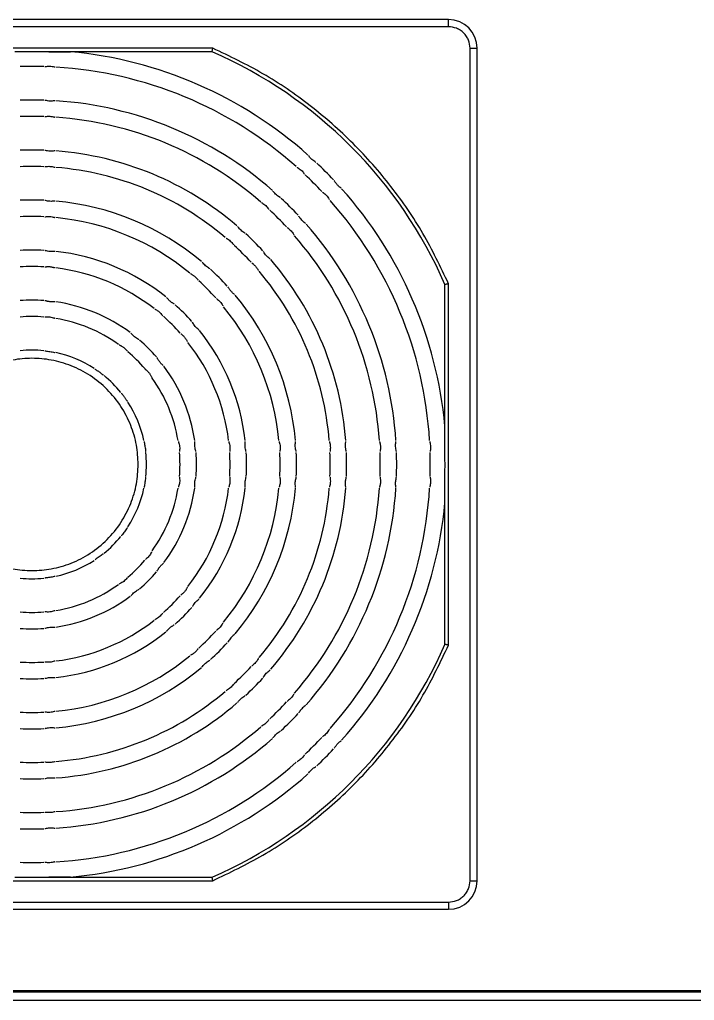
# Model space of a CAD drawing. Header units: millimetres. Extents: x 0 to 279, y 0 to 216.
# Drawn here: x 222.96 to 241.83, y 38.84 to 66.29 of the extents above; entities that cross this region are included whole.
import ezdxf

# ---------------------------------------------------------------- set-up
doc = ezdxf.new("R2010")
doc.units = ezdxf.units.MM

msp = doc.modelspace()

# ---------------------------------------------------------------- linework, layer by layer
at = {"color": 7, "linetype": 'Continuous', "lineweight": 25}
for p, q in [((234.958, 66.288), (211.658, 66.288)), ((234.958, 66.088), (234.958, 66.288)), ((234.958, 66.088), (211.658, 66.088)), ((228.364, 65.488), (218.251, 65.488)), ((228.343, 65.388), (223.782, 65.388)), ((235.558, 42.188), (235.558, 65.488)), ((235.558, 65.488), (235.758, 65.488)), ((235.758, 42.188), (235.758, 65.488)), ((234.858, 54.313), (234.858, 58.874)), ((234.958, 48.782), (234.958, 58.895)), ((234.858, 48.803), (234.858, 53.364)), ((223.782, 42.288), (228.343, 42.288)), ((218.251, 42.188), (228.364, 42.188)), ((235.558, 42.188), (235.758, 42.188)), ((211.658, 41.588), (234.958, 41.588)), ((234.958, 41.588), (234.958, 41.388)), ((211.658, 41.388), (234.958, 41.388)), ((254.815, 39.108), (205.224, 39.108)), ((254.815, 39.072), (205.224, 39.072)), ((254.815, 38.838), (205.224, 38.838))]:
    msp.add_line(p, q, dxfattribs=at)
for centre, radius, start, end in [((234.958, 65.488), 0.8, 360, 90), ((223.308, 53.838), 11.6, 48.2965, 84.6783), ((223.308, 53.838), 12.6, 23.5565, 66.4435), ((223.308, 53.838), 11.14, 88.2872, 91.7128), ((223.308, 53.838), 11.14, 48.4328, 86.5672), ((223.308, 53.838), 10.2, 88.1293, 91.8707), ((223.308, 53.838), 10.2, 48.7496, 86.2504), ((223.308, 53.838), 9.74, 88.0409, 91.9591), ((223.308, 53.838), 9.74, 48.9269, 86.0731), ((223.308, 53.838), 8.8, 87.8316, 92.1684), ((223.308, 53.838), 8.8, 49.3471, 85.6529), ((223.308, 53.838), 8.34, 87.7119, 92.2881), ((223.308, 53.838), 8.34, 49.5874, 85.4126), ((223.308, 53.838), 11.6, 43.3552, 46.6448), ((223.308, 53.838), 11.14, 43.2872, 46.7128), ((223.308, 53.838), 11.6, 5.3217, 41.7035), ((223.308, 53.838), 7.4, 87.4211, 92.5789), ((223.308, 53.838), 10.2, 43.1293, 46.8707), ((223.308, 53.838), 11.14, 3.4328, 41.5672), ((223.308, 53.838), 7.4, 50.1716, 84.8284), ((223.308, 53.838), 9.74, 43.0409, 46.9591), ((223.308, 53.838), 6.94, 87.25, 92.75), ((223.308, 53.838), 6.94, 50.5155, 84.4845), ((223.308, 53.838), 10.2, 3.7496, 41.2504), ((223.308, 53.838), 8.8, 42.8316, 47.1684), ((223.308, 53.838), 9.74, 3.9269, 41.0731), ((223.308, 53.838), 8.34, 42.7119, 47.2881), ((223.308, 53.838), 6, 86.8188, 93.1812), ((223.308, 53.838), 6, 51.3829, 83.6171), ((223.308, 53.838), 8.8, 4.3471, 40.6529), ((223.308, 53.838), 5.54, 86.5543, 93.4457), ((223.308, 53.838), 5.54, 51.9154, 83.0846), ((223.308, 53.838), 7.4, 42.4211, 47.5789), ((223.308, 53.838), 8.34, 4.5874, 40.4126), ((223.308, 53.838), 6.94, 42.25, 47.75), ((223.308, 53.838), 7.4, 5.1716, 39.8284), ((223.308, 53.838), 4.6, 85.8491, 94.1509), ((223.308, 53.838), 4.6, 53.3377, 81.6623), ((223.308, 53.838), 6, 41.8188, 48.1812), ((223.308, 53.838), 6.94, 5.5155, 39.4845), ((223.308, 53.838), 4.14, 85.3869, 94.6131), ((223.308, 53.838), 4.14, 54.2719, 80.7281), ((223.308, 53.838), 5.54, 41.5543, 48.4457), ((223.308, 53.838), 6, 6.3829, 38.6171), ((223.308, 53.838), 4.6, 40.8491, 49.1509), ((223.308, 53.838), 5.54, 6.9154, 38.0846), ((223.308, 53.838), 3.2, 84.0274, 95.9726), ((223.308, 53.838), 3.2, 57.0314, 77.9686), ((223.308, 53.838), 4.14, 40.3869, 49.6131), ((223.308, 53.838), 4.6, 8.3377, 36.6623), ((223.308, 53.838), 3.2, 39.0274, 50.9726), ((223.308, 53.838), 4.14, 9.2719, 35.7281), ((223.308, 53.838), 3.2, 12.0314, 32.9686), ((223.308, 53.838), 3.2, 354.0274, 5.9726), ((223.308, 53.838), 4.14, 355.3869, 4.6131), ((223.308, 53.838), 4.6, 355.8491, 4.1509), ((223.308, 53.838), 5.54, 356.5543, 3.4457), ((223.308, 53.838), 6, 356.8188, 3.1812), ((223.308, 53.838), 6.94, 357.25, 2.75), ((223.308, 53.838), 7.4, 357.4211, 2.5789), ((223.308, 53.838), 8.34, 357.7119, 2.2881), ((223.308, 53.838), 8.8, 357.8316, 2.1684), ((223.308, 53.838), 9.74, 358.0409, 1.9591), ((223.308, 53.838), 10.2, 358.1293, 1.8707), ((223.308, 53.838), 11.14, 358.2872, 1.7128), ((223.308, 53.838), 3.2, 327.0314, 347.9686), ((223.308, 53.838), 4.14, 324.2719, 350.7281), ((223.308, 53.838), 4.6, 323.3377, 351.6623), ((223.308, 53.838), 5.54, 321.9154, 353.0846), ((223.308, 53.838), 6, 321.3829, 353.6171), ((223.308, 53.838), 6.94, 320.5155, 354.4845), ((223.308, 53.838), 7.4, 320.1716, 354.8284), ((223.308, 53.838), 8.34, 319.5874, 355.4126), ((223.308, 53.838), 8.8, 319.3471, 355.6529), ((223.308, 53.838), 9.74, 318.9269, 356.0731), ((223.308, 53.838), 10.2, 318.7496, 356.2504), ((223.308, 53.838), 11.14, 318.4328, 356.5672), ((223.308, 53.838), 11.6, 318.2965, 354.6783), ((223.308, 53.838), 3.2, 309.0274, 320.9726), ((223.308, 53.838), 3.2, 282.0314, 302.9686), ((223.308, 53.838), 4.14, 310.3869, 319.6131), ((223.308, 53.838), 4.6, 310.8491, 319.1509), ((223.308, 53.838), 3.2, 264.0274, 275.9726), ((223.308, 53.838), 4.14, 279.2719, 305.7281), ((223.308, 53.838), 4.6, 278.3377, 306.6623), ((223.308, 53.838), 5.54, 311.5543, 318.4457), ((223.308, 53.838), 4.14, 265.3869, 274.6131), ((223.308, 53.838), 6, 311.8188, 318.1812), ((223.308, 53.838), 5.54, 276.9154, 308.0846), ((223.308, 53.838), 4.6, 265.8491, 274.1509), ((223.308, 53.838), 6, 276.3829, 308.6171), ((223.308, 53.838), 6.94, 312.25, 317.75), ((223.308, 53.838), 7.4, 312.4211, 317.5789), ((223.308, 53.838), 12.6, 293.5565, 336.4435), ((223.308, 53.838), 6.94, 275.5155, 309.4845), ((223.308, 53.838), 5.54, 266.5543, 273.4457), ((223.308, 53.838), 7.4, 275.1716, 309.8284), ((223.308, 53.838), 8.34, 312.7119, 317.2881), ((223.308, 53.838), 6, 266.8188, 273.1812), ((223.308, 53.838), 8.8, 312.8316, 317.1684), ((223.308, 53.838), 8.34, 274.5874, 310.4126), ((223.308, 53.838), 8.8, 274.3471, 310.6529), ((223.308, 53.838), 9.74, 313.0409, 316.9591), ((223.308, 53.838), 6.94, 267.25, 272.75), ((223.308, 53.838), 10.2, 313.1293, 316.8707), ((223.308, 53.838), 7.4, 267.4211, 272.5789), ((223.308, 53.838), 9.74, 273.9269, 311.0731), ((223.308, 53.838), 10.2, 273.7496, 311.2504), ((223.308, 53.838), 11.14, 313.2872, 316.7128), ((223.308, 53.838), 11.6, 313.3552, 316.6448), ((223.308, 53.838), 8.34, 267.7119, 272.2881), ((223.308, 53.838), 11.14, 273.4328, 311.5672), ((223.308, 53.838), 8.8, 267.8316, 272.1684), ((223.308, 53.838), 11.6, 275.3217, 311.7035), ((223.308, 53.838), 9.74, 268.0409, 271.9591), ((223.308, 53.838), 10.2, 268.1293, 271.8707), ((223.308, 53.838), 11.14, 268.2872, 271.7128), ((234.958, 42.188), 0.8, 270, 0)]:
    msp.add_arc(centre, radius, start, end, dxfattribs=at)
for points, knots in [([(235.558, 65.488), (235.55, 65.564), (235.537, 65.68), (235.463, 65.82), (235.385, 65.916), (235.29, 65.993), (235.15, 66.068), (235.033, 66.08), (234.958, 66.088)], [0, 0, 0, 0, 0.239443, 0.369664, 0.5, 0.630221, 0.760557, 1, 1, 1, 1]), ([(223.782, 65.388), (223.716, 65.388), (223.4, 65.389), (223.083, 65.389), (222.833, 65.388)], [0, 0, 0, 0, 0.210794, 1, 1, 1, 1]), ([(223.782, 65.388), (223.859, 65.388), (224.012, 65.388), (224.182, 65.388), (224.286, 65.388), (224.323, 65.388), (224.35, 65.388), (224.368, 65.388), (224.379, 65.388), (224.383, 65.388), (224.384, 65.388), (224.384, 65.388)], [0, 0, 0, 0, 0.364942, 0.731555, 0.816396, 0.874808, 0.915471, 0.958834, 0.976162, 0.99081, 1, 1, 1, 1]), ([(228.343, 65.388), (228.344, 65.39), (228.344, 65.392), (228.347, 65.405), (228.35, 65.42), (228.354, 65.441), (228.359, 65.465), (228.363, 65.48), (228.364, 65.488)], [0, 0, 0, 0, 0.241349, 0.368305, 0.499281, 0.708229, 0.843853, 1, 1, 1, 1]), ([(234.958, 58.895), (234.731, 59.369), (234.276, 60.323), (233.37, 61.638), (232.313, 62.843), (231.107, 63.901), (229.793, 64.806), (228.839, 65.262), (228.364, 65.488)], [0, 0, 0, 0, 0.165133, 0.331912, 0.5, 0.668098, 0.834872, 1, 1, 1, 1]), ([(223.667, 64.975), (223.673, 64.976), (223.693, 64.977), (223.742, 64.985), (223.807, 64.987), (223.871, 64.98), (223.92, 64.968), (223.941, 64.964), (223.948, 64.963)], [0, 0, 0, 0, 0.0841899, 0.2883667, 0.5005933, 0.6975645, 0.8968673, 1, 1, 1, 1]), ([(223.949, 64.015), (223.943, 64.015), (223.923, 64.014), (223.874, 64.007), (223.808, 64.006), (223.744, 64.014), (223.695, 64.025), (223.674, 64.028), (223.667, 64.029)], [0, 0, 0, 0, 0.08395, 0.288028, 0.499944, 0.699204, 0.90101, 1, 1, 1, 1]), ([(223.667, 63.575), (223.673, 63.575), (223.693, 63.576), (223.742, 63.584), (223.807, 63.585), (223.871, 63.578), (223.92, 63.565), (223.941, 63.562), (223.948, 63.56)], [0, 0, 0, 0, 0.08427, 0.288487, 0.500386, 0.696985, 0.896408, 1, 1, 1, 1]), ([(223.949, 62.612), (223.943, 62.612), (223.923, 62.611), (223.874, 62.605), (223.808, 62.604), (223.744, 62.612), (223.695, 62.624), (223.674, 62.627), (223.667, 62.628)], [0, 0, 0, 0, 0.0840352, 0.2881852, 0.49976, 0.6990038, 0.9013455, 1, 1, 1, 1]), ([(231.25, 62.289), (231.246, 62.292), (231.23, 62.304), (231.188, 62.331), (231.136, 62.372), (231.091, 62.419), (231.061, 62.459), (231.047, 62.474), (231.042, 62.479)], [0, 0, 0, 0, 0.0828631, 0.2859255, 0.5022605, 0.7049866, 0.903615, 1, 1, 1, 1]), ([(223.667, 62.174), (223.673, 62.174), (223.693, 62.175), (223.742, 62.182), (223.807, 62.183), (223.871, 62.175), (223.92, 62.162), (223.941, 62.158), (223.948, 62.157)], [0, 0, 0, 0, 0.084372, 0.288634, 0.500091, 0.696203, 0.895801, 1, 1, 1, 1]), ([(230.721, 62.158), (230.725, 62.154), (230.742, 62.143), (230.785, 62.117), (230.837, 62.076), (230.882, 62.029), (230.911, 61.988), (230.924, 61.973), (230.929, 61.968)], [0, 0, 0, 0, 0.083444, 0.287045, 0.504277, 0.705009, 0.901308, 1, 1, 1, 1]), ([(231.951, 61.572), (231.946, 61.576), (231.935, 61.586), (231.914, 61.602), (231.891, 61.621), (231.866, 61.642), (231.843, 61.666), (231.822, 61.691), (231.803, 61.716), (231.786, 61.74), (231.771, 61.763), (231.762, 61.776), (231.758, 61.783)], [0, 0, 0, 0, 0.083999, 0.18462, 0.28792, 0.392331, 0.500161, 0.598363, 0.699382, 0.798767, 0.900645, 1, 1, 1, 1]), ([(223.949, 61.207), (223.943, 61.207), (223.923, 61.207), (223.873, 61.201), (223.808, 61.202), (223.744, 61.21), (223.695, 61.222), (223.674, 61.225), (223.667, 61.226)], [0, 0, 0, 0, 0.084163, 0.288422, 0.499551, 0.698801, 0.901902, 1, 1, 1, 1]), ([(230.26, 61.298), (230.255, 61.302), (230.24, 61.314), (230.197, 61.34), (230.145, 61.381), (230.099, 61.428), (230.069, 61.467), (230.055, 61.482), (230.051, 61.487)], [0, 0, 0, 0, 0.082758, 0.285707, 0.502293, 0.705454, 0.904105, 1, 1, 1, 1]), ([(231.437, 61.46), (231.441, 61.456), (231.456, 61.443), (231.497, 61.413), (231.544, 61.369), (231.584, 61.318), (231.61, 61.275), (231.623, 61.258), (231.627, 61.252)], [0, 0, 0, 0, 0.0841899, 0.2883667, 0.5005933, 0.6975645, 0.8968673, 1, 1, 1, 1]), ([(229.729, 61.166), (229.734, 61.163), (229.75, 61.151), (229.793, 61.125), (229.846, 61.085), (229.891, 61.038), (229.92, 60.998), (229.934, 60.982), (229.938, 60.977)], [0, 0, 0, 0, 0.0834427, 0.2870374, 0.5047202, 0.7056348, 0.9016124, 1, 1, 1, 1]), ([(223.667, 60.772), (223.673, 60.772), (223.693, 60.773), (223.742, 60.78), (223.807, 60.78), (223.871, 60.771), (223.92, 60.758), (223.941, 60.753), (223.948, 60.752)], [0, 0, 0, 0, 0.0845086, 0.2888159, 0.4996425, 0.6950896, 0.8949613, 1, 1, 1, 1]), ([(230.957, 60.581), (230.953, 60.585), (230.938, 60.599), (230.899, 60.629), (230.852, 60.674), (230.811, 60.725), (230.785, 60.768), (230.772, 60.785), (230.768, 60.79)], [0, 0, 0, 0, 0.08395, 0.288028, 0.499944, 0.699204, 0.90101, 1, 1, 1, 1]), ([(229.269, 60.307), (229.265, 60.311), (229.249, 60.323), (229.206, 60.349), (229.154, 60.389), (229.108, 60.436), (229.077, 60.475), (229.063, 60.49), (229.059, 60.495)], [0, 0, 0, 0, 0.0826156, 0.2854091, 0.5023213, 0.7060645, 0.9047591, 1, 1, 1, 1]), ([(230.446, 60.469), (230.451, 60.465), (230.466, 60.452), (230.506, 60.423), (230.553, 60.377), (230.593, 60.327), (230.619, 60.283), (230.631, 60.266), (230.635, 60.26)], [0, 0, 0, 0, 0.08427, 0.288487, 0.500386, 0.696985, 0.896408, 1, 1, 1, 1]), ([(228.736, 60.173), (228.741, 60.17), (228.758, 60.159), (228.801, 60.134), (228.854, 60.093), (228.9, 60.047), (228.93, 60.007), (228.943, 59.991), (228.948, 59.986)], [0, 0, 0, 0, 0.083448, 0.28704, 0.505343, 0.706517, 0.902074, 1, 1, 1, 1]), ([(223.949, 59.801), (223.943, 59.801), (223.923, 59.801), (223.873, 59.796), (223.808, 59.798), (223.744, 59.807), (223.695, 59.82), (223.674, 59.823), (223.667, 59.824)], [0, 0, 0, 0, 0.084376, 0.288811, 0.49934, 0.69866, 0.902922, 1, 1, 1, 1]), ([(229.965, 59.589), (229.961, 59.593), (229.946, 59.607), (229.907, 59.637), (229.86, 59.683), (229.82, 59.734), (229.794, 59.777), (229.781, 59.794), (229.777, 59.799)], [0, 0, 0, 0, 0.084035, 0.288185, 0.49976, 0.699004, 0.901346, 1, 1, 1, 1]), ([(223.665, 59.369), (223.672, 59.369), (223.686, 59.37), (223.712, 59.373), (223.742, 59.376), (223.775, 59.376), (223.808, 59.375), (223.84, 59.37), (223.87, 59.364), (223.899, 59.357), (223.926, 59.349), (223.942, 59.345), (223.951, 59.343)], [0, 0, 0, 0, 0.084801, 0.185555, 0.289053, 0.392282, 0.498989, 0.594863, 0.693389, 0.792291, 0.893559, 1, 1, 1, 1]), ([(228.278, 59.316), (228.274, 59.32), (228.258, 59.332), (228.215, 59.357), (228.162, 59.397), (228.115, 59.444), (228.084, 59.483), (228.07, 59.497), (228.065, 59.502)], [0, 0, 0, 0, 0.082414, 0.284978, 0.50233, 0.706894, 0.905675, 1, 1, 1, 1]), ([(229.454, 59.479), (229.459, 59.475), (229.47, 59.466), (229.491, 59.45), (229.514, 59.431), (229.538, 59.409), (229.561, 59.385), (229.582, 59.36), (229.6, 59.335), (229.616, 59.31), (229.63, 59.286), (229.639, 59.272), (229.643, 59.265)], [0, 0, 0, 0, 0.084478, 0.185208, 0.28864, 0.39266, 0.500175, 0.596825, 0.696213, 0.794734, 0.895645, 1, 1, 1, 1]), ([(227.741, 59.18), (227.747, 59.177), (227.759, 59.169), (227.782, 59.156), (227.807, 59.14), (227.835, 59.121), (227.862, 59.1), (227.886, 59.077), (227.907, 59.054), (227.926, 59.032), (227.943, 59.011), (227.953, 58.999), (227.957, 58.993)], [0, 0, 0, 0, 0.083587, 0.184056, 0.287021, 0.394839, 0.506319, 0.605544, 0.707877, 0.804092, 0.902708, 1, 1, 1, 1]), ([(228.973, 58.595), (228.969, 58.6), (228.958, 58.609), (228.938, 58.626), (228.915, 58.645), (228.891, 58.668), (228.869, 58.692), (228.848, 58.717), (228.83, 58.743), (228.813, 58.768), (228.799, 58.791), (228.79, 58.804), (228.786, 58.811)], [0, 0, 0, 0, 0.08427, 0.184994, 0.288434, 0.392337, 0.499613, 0.597817, 0.698789, 0.799008, 0.901749, 1, 1, 1, 1]), ([(234.958, 58.895), (234.95, 58.893), (234.935, 58.89), (234.91, 58.885), (234.889, 58.881), (234.874, 58.877), (234.861, 58.875), (234.859, 58.874), (234.858, 58.874)], [0, 0, 0, 0, 0.156123, 0.291738, 0.500719, 0.631679, 0.75863, 1, 1, 1, 1]), ([(227.289, 58.325), (227.283, 58.328), (227.272, 58.336), (227.25, 58.349), (227.224, 58.366), (227.197, 58.384), (227.17, 58.406), (227.145, 58.428), (227.123, 58.451), (227.103, 58.473), (227.085, 58.493), (227.075, 58.504), (227.07, 58.509)], [0, 0, 0, 0, 0.0822279, 0.1820091, 0.2842712, 0.3915518, 0.5022902, 0.6036083, 0.7080969, 0.806241, 0.9069326, 1, 1, 1, 1]), ([(228.465, 58.487), (228.469, 58.483), (228.484, 58.47), (228.524, 58.44), (228.57, 58.394), (228.608, 58.342), (228.633, 58.298), (228.645, 58.28), (228.649, 58.274)], [0, 0, 0, 0, 0.084509, 0.288816, 0.499643, 0.69509, 0.894961, 1, 1, 1, 1]), ([(223.95, 58.391), (223.944, 58.391), (223.93, 58.391), (223.903, 58.39), (223.873, 58.389), (223.84, 58.39), (223.807, 58.392), (223.775, 58.397), (223.744, 58.403), (223.715, 58.41), (223.688, 58.417), (223.672, 58.421), (223.665, 58.422)], [0, 0, 0, 0, 0.084882, 0.185842, 0.289575, 0.39279, 0.499304, 0.597707, 0.698809, 0.800575, 0.90493, 1, 1, 1, 1]), ([(223.667, 57.966), (223.673, 57.966), (223.693, 57.966), (223.743, 57.971), (223.808, 57.968), (223.871, 57.956), (223.919, 57.939), (223.941, 57.934), (223.948, 57.932)], [0, 0, 0, 0, 0.084971, 0.289255, 0.497425, 0.690409, 0.891701, 1, 1, 1, 1]), ([(226.748, 58.185), (226.753, 58.182), (226.77, 58.171), (226.815, 58.147), (226.869, 58.108), (226.916, 58.062), (226.947, 58.023), (226.96, 58.009), (226.965, 58.004)], [0, 0, 0, 0, 0.083531, 0.287159, 0.507819, 0.710037, 0.904203, 1, 1, 1, 1]), ([(227.977, 57.601), (227.973, 57.605), (227.959, 57.62), (227.921, 57.651), (227.875, 57.699), (227.837, 57.751), (227.811, 57.794), (227.799, 57.812), (227.795, 57.817)], [0, 0, 0, 0, 0.084376, 0.288811, 0.49934, 0.69866, 0.902922, 1, 1, 1, 1]), ([(226.295, 57.333), (226.29, 57.336), (226.274, 57.347), (226.23, 57.372), (226.175, 57.41), (226.126, 57.455), (226.093, 57.492), (226.078, 57.506), (226.073, 57.51)], [0, 0, 0, 0, 0.081578, 0.283118, 0.502042, 0.709945, 0.909348, 1, 1, 1, 1]), ([(227.471, 57.496), (227.476, 57.492), (227.487, 57.483), (227.508, 57.466), (227.53, 57.446), (227.554, 57.424), (227.576, 57.399), (227.596, 57.374), (227.613, 57.348), (227.628, 57.323), (227.642, 57.298), (227.65, 57.283), (227.655, 57.276)], [0, 0, 0, 0, 0.084801, 0.185555, 0.289053, 0.392282, 0.498989, 0.594863, 0.693389, 0.792291, 0.893559, 1, 1, 1, 1]), ([(225.747, 57.186), (225.753, 57.183), (225.765, 57.176), (225.789, 57.164), (225.816, 57.149), (225.845, 57.132), (225.874, 57.111), (225.9, 57.089), (225.922, 57.067), (225.941, 57.045), (225.958, 57.025), (225.968, 57.014), (225.973, 57.009)], [0, 0, 0, 0, 0.083834, 0.184407, 0.287392, 0.397209, 0.510815, 0.610931, 0.714313, 0.809483, 0.907037, 1, 1, 1, 1]), ([(223.667, 57.018), (223.673, 57.017), (223.694, 57.015), (223.744, 57.009), (223.81, 56.999), (223.876, 56.988), (223.925, 56.978), (223.944, 56.974), (223.949, 56.973)], [0, 0, 0, 0, 0.089793, 0.299982, 0.498661, 0.714251, 0.929832, 1, 1, 1, 1]), ([(226.981, 56.603), (226.977, 56.608), (226.967, 56.618), (226.947, 56.636), (226.925, 56.656), (226.903, 56.68), (226.881, 56.705), (226.862, 56.731), (226.844, 56.757), (226.828, 56.783), (226.814, 56.808), (226.806, 56.821), (226.802, 56.827)], [0, 0, 0, 0, 0.084882, 0.185842, 0.289575, 0.39279, 0.499304, 0.597707, 0.698809, 0.800575, 0.90493, 1, 1, 1, 1]), ([(226.278, 53.838), (226.268, 53.657), (226.248, 53.284), (226.083, 52.73), (225.809, 52.198), (225.423, 51.723), (224.948, 51.337), (224.416, 51.062), (223.862, 50.903), (223.308, 50.852), (222.754, 50.903), (222.2, 51.062), (221.668, 51.337), (221.193, 51.723), (220.807, 52.198), (220.531, 52.73), (220.372, 53.284), (220.321, 53.838), (220.372, 54.393), (220.531, 54.946), (220.807, 55.478), (221.193, 55.953), (221.668, 56.339), (222.2, 56.615), (222.754, 56.774), (223.308, 56.825), (223.862, 56.774), (224.416, 56.615), (224.948, 56.339), (225.423, 55.953), (225.809, 55.478), (226.083, 54.946), (226.248, 54.393), (226.268, 54.019), (226.278, 53.838)], [0, 0, 0, 0, 0.029129, 0.0600028, 0.0921602, 0.125, 0.1578398, 0.1899972, 0.220871, 0.25, 0.279129, 0.3100028, 0.3421602, 0.375, 0.4078398, 0.4399972, 0.470871, 0.5, 0.529129, 0.5600028, 0.5921602, 0.625, 0.6578398, 0.6899972, 0.720871, 0.75, 0.779129, 0.8100028, 0.8421602, 0.875, 0.9078398, 0.9399972, 0.970871, 1, 1, 1, 1]), ([(225.07, 56.509), (225.076, 56.505), (225.089, 56.497), (225.112, 56.481), (225.138, 56.464), (225.164, 56.445), (225.19, 56.426), (225.217, 56.407), (225.243, 56.387), (225.268, 56.368), (225.289, 56.352), (225.299, 56.343), (225.304, 56.34)], [0, 0, 0, 0, 0.09229, 0.197423, 0.305544, 0.40232, 0.501405, 0.606329, 0.714272, 0.819205, 0.927227, 1, 1, 1, 1]), ([(226.461, 56.521), (226.466, 56.516), (226.474, 56.507), (226.493, 56.491), (226.514, 56.473), (226.537, 56.452), (226.56, 56.429), (226.581, 56.404), (226.6, 56.378), (226.616, 56.352), (226.63, 56.326), (226.644, 56.3), (226.656, 56.275), (226.665, 56.262), (226.669, 56.256)], [0, 0, 0, 0, 0.081238, 0.16501, 0.246189, 0.329612, 0.41215, 0.497471, 0.574172, 0.652943, 0.733051, 0.815046, 0.905809, 1, 1, 1, 1]), ([(225.809, 55.834), (225.813, 55.829), (225.823, 55.817), (225.84, 55.795), (225.858, 55.771), (225.877, 55.746), (225.897, 55.719), (225.916, 55.692), (225.936, 55.664), (225.954, 55.638), (225.968, 55.617), (225.976, 55.605), (225.979, 55.601)], [0, 0, 0, 0, 0.089881, 0.193479, 0.300051, 0.39811, 0.498624, 0.60487, 0.714203, 0.820446, 0.929773, 1, 1, 1, 1]), ([(226.443, 54.479), (226.444, 54.473), (226.449, 54.452), (226.458, 54.402), (226.469, 54.337), (226.479, 54.271), (226.485, 54.222), (226.487, 54.202), (226.488, 54.197)], [0, 0, 0, 0, 0.092202, 0.305479, 0.501468, 0.714346, 0.927294, 1, 1, 1, 1]), ([(227.401, 54.479), (227.402, 54.474), (227.407, 54.454), (227.424, 54.405), (227.438, 54.339), (227.44, 54.273), (227.436, 54.224), (227.435, 54.204), (227.435, 54.198)], [0, 0, 0, 0, 0.083715, 0.287462, 0.510784, 0.714261, 0.907144, 1, 1, 1, 1]), ([(227.891, 54.197), (227.89, 54.203), (227.886, 54.222), (227.873, 54.271), (227.861, 54.336), (227.858, 54.403), (227.861, 54.453), (227.86, 54.473), (227.86, 54.479)], [0, 0, 0, 0, 0.081578, 0.283118, 0.502042, 0.709945, 0.909348, 1, 1, 1, 1]), ([(228.814, 54.479), (228.815, 54.474), (228.819, 54.454), (228.834, 54.405), (228.845, 54.339), (228.846, 54.274), (228.84, 54.225), (228.839, 54.204), (228.839, 54.198)], [0, 0, 0, 0, 0.083531, 0.287159, 0.507819, 0.710037, 0.904203, 1, 1, 1, 1]), ([(229.294, 54.197), (229.293, 54.203), (229.29, 54.222), (229.277, 54.271), (229.267, 54.337), (229.266, 54.403), (229.271, 54.452), (229.27, 54.473), (229.27, 54.479)], [0, 0, 0, 0, 0.0821053, 0.2843054, 0.5022809, 0.7080875, 0.9070511, 1, 1, 1, 1]), ([(230.221, 54.479), (230.222, 54.474), (230.226, 54.454), (230.24, 54.405), (230.25, 54.339), (230.25, 54.274), (230.243, 54.225), (230.242, 54.204), (230.242, 54.198)], [0, 0, 0, 0, 0.08347, 0.287066, 0.506278, 0.707843, 0.90283, 1, 1, 1, 1]), ([(230.696, 54.197), (230.695, 54.203), (230.692, 54.223), (230.68, 54.271), (230.671, 54.337), (230.671, 54.403), (230.676, 54.452), (230.677, 54.472), (230.677, 54.479)], [0, 0, 0, 0, 0.0824138, 0.2849784, 0.5023303, 0.7068944, 0.9056753, 1, 1, 1, 1]), ([(231.626, 54.479), (231.627, 54.474), (231.631, 54.454), (231.644, 54.405), (231.653, 54.339), (231.652, 54.274), (231.645, 54.225), (231.644, 54.204), (231.643, 54.198)], [0, 0, 0, 0, 0.083448, 0.28704, 0.505343, 0.706517, 0.902074, 1, 1, 1, 1]), ([(232.098, 54.196), (232.097, 54.202), (232.095, 54.216), (232.089, 54.241), (232.083, 54.271), (232.078, 54.303), (232.075, 54.337), (232.074, 54.371), (232.075, 54.402), (232.078, 54.432), (232.081, 54.458), (232.082, 54.474), (232.082, 54.481)], [0, 0, 0, 0, 0.082735, 0.182796, 0.285381, 0.392123, 0.502346, 0.602666, 0.706074, 0.804097, 0.904633, 1, 1, 1, 1]), ([(233.029, 54.481), (233.03, 54.475), (233.033, 54.461), (233.039, 54.435), (233.045, 54.405), (233.051, 54.373), (233.054, 54.339), (233.054, 54.306), (233.052, 54.275), (233.049, 54.245), (233.046, 54.219), (233.044, 54.203), (233.043, 54.196)], [0, 0, 0, 0, 0.083559, 0.184015, 0.287002, 0.394077, 0.504766, 0.603691, 0.705662, 0.802367, 0.901484, 1, 1, 1, 1]), ([(233.499, 54.197), (233.498, 54.203), (233.495, 54.223), (233.484, 54.271), (233.476, 54.337), (233.477, 54.402), (233.483, 54.452), (233.484, 54.472), (233.485, 54.479)], [0, 0, 0, 0, 0.082758, 0.285707, 0.502293, 0.705454, 0.904105, 1, 1, 1, 1]), ([(234.432, 54.479), (234.433, 54.474), (234.436, 54.454), (234.449, 54.405), (234.457, 54.339), (234.455, 54.274), (234.447, 54.225), (234.446, 54.205), (234.445, 54.198)], [0, 0, 0, 0, 0.083444, 0.287045, 0.504277, 0.705009, 0.901308, 1, 1, 1, 1]), ([(234.858, 53.364), (234.858, 53.431), (234.858, 53.589), (234.859, 53.813), (234.858, 54.063), (234.858, 54.221), (234.858, 54.313)], [0, 0, 0, 0, 0.210754, 0.500002, 0.710734, 1, 1, 1, 1]), ([(226.488, 53.479), (226.487, 53.473), (226.485, 53.452), (226.478, 53.402), (226.468, 53.336), (226.457, 53.271), (226.448, 53.221), (226.444, 53.202), (226.443, 53.197)], [0, 0, 0, 0, 0.089793, 0.299982, 0.498661, 0.714251, 0.929832, 1, 1, 1, 1]), ([(227.435, 53.479), (227.435, 53.473), (227.436, 53.453), (227.441, 53.403), (227.438, 53.338), (227.425, 53.275), (227.409, 53.227), (227.403, 53.205), (227.401, 53.198)], [0, 0, 0, 0, 0.084971, 0.289255, 0.497425, 0.690409, 0.891701, 1, 1, 1, 1]), ([(227.86, 53.197), (227.86, 53.203), (227.861, 53.223), (227.858, 53.273), (227.861, 53.339), (227.872, 53.403), (227.886, 53.452), (227.889, 53.473), (227.891, 53.479)], [0, 0, 0, 0, 0.084779, 0.28955, 0.499241, 0.698835, 0.905087, 1, 1, 1, 1]), ([(228.839, 53.479), (228.839, 53.473), (228.84, 53.453), (228.846, 53.404), (228.845, 53.339), (228.835, 53.275), (228.82, 53.226), (228.815, 53.205), (228.814, 53.198)], [0, 0, 0, 0, 0.084698, 0.289036, 0.498891, 0.693378, 0.893722, 1, 1, 1, 1]), ([(229.27, 53.197), (229.27, 53.203), (229.271, 53.223), (229.266, 53.273), (229.267, 53.338), (229.277, 53.403), (229.289, 53.451), (229.293, 53.472), (229.294, 53.479)], [0, 0, 0, 0, 0.084376, 0.288811, 0.49934, 0.69866, 0.902922, 1, 1, 1, 1]), ([(230.241, 53.479), (230.242, 53.473), (230.243, 53.453), (230.25, 53.404), (230.25, 53.339), (230.241, 53.275), (230.227, 53.226), (230.223, 53.205), (230.221, 53.198)], [0, 0, 0, 0, 0.084509, 0.288816, 0.499643, 0.69509, 0.894961, 1, 1, 1, 1]), ([(230.677, 53.197), (230.677, 53.203), (230.677, 53.223), (230.671, 53.273), (230.671, 53.338), (230.68, 53.402), (230.692, 53.451), (230.695, 53.472), (230.696, 53.479)], [0, 0, 0, 0, 0.084163, 0.288422, 0.499551, 0.698801, 0.901902, 1, 1, 1, 1]), ([(231.643, 53.479), (231.643, 53.473), (231.645, 53.453), (231.652, 53.404), (231.653, 53.339), (231.644, 53.275), (231.632, 53.226), (231.628, 53.205), (231.626, 53.198)], [0, 0, 0, 0, 0.084372, 0.288634, 0.500091, 0.696203, 0.895801, 1, 1, 1, 1]), ([(232.082, 53.196), (232.082, 53.202), (232.081, 53.216), (232.078, 53.242), (232.075, 53.272), (232.074, 53.305), (232.075, 53.338), (232.078, 53.371), (232.082, 53.401), (232.088, 53.431), (232.094, 53.458), (232.097, 53.473), (232.099, 53.481)], [0, 0, 0, 0, 0.084143, 0.184818, 0.288193, 0.392311, 0.499821, 0.598013, 0.698996, 0.79884, 0.901193, 1, 1, 1, 1]), ([(233.043, 53.481), (233.044, 53.474), (233.046, 53.46), (233.049, 53.434), (233.052, 53.404), (233.054, 53.372), (233.054, 53.339), (233.051, 53.306), (233.046, 53.276), (233.04, 53.247), (233.034, 53.219), (233.03, 53.204), (233.029, 53.196)], [0, 0, 0, 0, 0.084376, 0.185088, 0.28849, 0.392729, 0.500466, 0.597349, 0.696996, 0.795425, 0.896254, 1, 1, 1, 1]), ([(233.485, 53.197), (233.484, 53.203), (233.484, 53.223), (233.477, 53.272), (233.476, 53.338), (233.483, 53.402), (233.494, 53.451), (233.497, 53.472), (233.498, 53.479)], [0, 0, 0, 0, 0.08395, 0.288028, 0.499944, 0.699204, 0.90101, 1, 1, 1, 1]), ([(234.445, 53.479), (234.445, 53.473), (234.447, 53.453), (234.455, 53.404), (234.457, 53.339), (234.449, 53.275), (234.437, 53.226), (234.434, 53.205), (234.432, 53.198)], [0, 0, 0, 0, 0.08419, 0.288367, 0.500593, 0.697565, 0.896867, 1, 1, 1, 1]), ([(225.978, 52.075), (225.974, 52.069), (225.962, 52.051), (225.934, 52.009), (225.895, 51.955), (225.856, 51.902), (225.826, 51.863), (225.813, 51.848), (225.81, 51.844)], [0, 0, 0, 0, 0.092202, 0.305479, 0.501468, 0.714346, 0.927294, 1, 1, 1, 1]), ([(225.302, 51.336), (225.297, 51.332), (225.281, 51.319), (225.241, 51.288), (225.188, 51.249), (225.133, 51.21), (225.092, 51.182), (225.075, 51.171), (225.071, 51.168)], [0, 0, 0, 0, 0.089793, 0.299982, 0.498661, 0.714251, 0.929832, 1, 1, 1, 1]), ([(226.655, 51.397), (226.652, 51.392), (226.642, 51.375), (226.619, 51.328), (226.582, 51.272), (226.537, 51.223), (226.499, 51.192), (226.485, 51.178), (226.48, 51.174)], [0, 0, 0, 0, 0.0837146, 0.287462, 0.5107843, 0.714261, 0.9071438, 1, 1, 1, 1]), ([(226.802, 50.85), (226.805, 50.855), (226.813, 50.867), (226.826, 50.889), (226.842, 50.915), (226.86, 50.943), (226.88, 50.97), (226.903, 50.996), (226.925, 51.019), (226.946, 51.04), (226.966, 51.058), (226.977, 51.068), (226.982, 51.073)], [0, 0, 0, 0, 0.081703, 0.181172, 0.283079, 0.390842, 0.502036, 0.604369, 0.709954, 0.808303, 0.909236, 1, 1, 1, 1]), ([(223.949, 50.703), (223.942, 50.702), (223.921, 50.697), (223.871, 50.688), (223.806, 50.677), (223.741, 50.668), (223.691, 50.661), (223.672, 50.659), (223.667, 50.659)], [0, 0, 0, 0, 0.0922019, 0.3054786, 0.5014677, 0.7143459, 0.9272945, 1, 1, 1, 1]), ([(225.972, 50.666), (225.968, 50.662), (225.954, 50.647), (225.923, 50.608), (225.875, 50.565), (225.821, 50.529), (225.775, 50.506), (225.756, 50.495), (225.749, 50.491)], [0, 0, 0, 0, 0.084971, 0.289255, 0.4974246, 0.690409, 0.8917008, 1, 1, 1, 1]), ([(226.073, 50.166), (226.078, 50.17), (226.093, 50.184), (226.125, 50.222), (226.174, 50.265), (226.227, 50.303), (226.271, 50.328), (226.289, 50.34), (226.294, 50.344)], [0, 0, 0, 0, 0.0847792, 0.28955, 0.499241, 0.6988347, 0.9050873, 1, 1, 1, 1]), ([(227.655, 50.4), (227.651, 50.395), (227.644, 50.382), (227.631, 50.359), (227.616, 50.333), (227.597, 50.305), (227.576, 50.277), (227.554, 50.252), (227.531, 50.231), (227.509, 50.212), (227.488, 50.195), (227.477, 50.185), (227.471, 50.18)], [0, 0, 0, 0, 0.083649, 0.184144, 0.287105, 0.395627, 0.507857, 0.607385, 0.710078, 0.805885, 0.904086, 1, 1, 1, 1]), ([(227.795, 49.859), (227.798, 49.864), (227.81, 49.88), (227.835, 49.923), (227.874, 49.977), (227.92, 50.024), (227.958, 50.056), (227.973, 50.071), (227.977, 50.075)], [0, 0, 0, 0, 0.082105, 0.284305, 0.502281, 0.708087, 0.907051, 1, 1, 1, 1]), ([(223.949, 49.745), (223.943, 49.744), (223.923, 49.739), (223.875, 49.722), (223.809, 49.708), (223.742, 49.706), (223.694, 49.71), (223.674, 49.711), (223.667, 49.711)], [0, 0, 0, 0, 0.083715, 0.287462, 0.510784, 0.714261, 0.907144, 1, 1, 1, 1]), ([(226.965, 49.673), (226.961, 49.669), (226.947, 49.654), (226.917, 49.615), (226.87, 49.569), (226.818, 49.532), (226.773, 49.508), (226.754, 49.496), (226.748, 49.492)], [0, 0, 0, 0, 0.084698, 0.289036, 0.498891, 0.693378, 0.893722, 1, 1, 1, 1]), ([(223.667, 49.255), (223.672, 49.256), (223.692, 49.26), (223.74, 49.274), (223.806, 49.285), (223.872, 49.288), (223.922, 49.285), (223.942, 49.286), (223.949, 49.286)], [0, 0, 0, 0, 0.0815775, 0.283118, 0.5020418, 0.709945, 0.9093476, 1, 1, 1, 1]), ([(227.07, 49.167), (227.075, 49.172), (227.084, 49.182), (227.101, 49.202), (227.121, 49.225), (227.144, 49.248), (227.169, 49.27), (227.195, 49.29), (227.22, 49.308), (227.246, 49.325), (227.269, 49.339), (227.282, 49.348), (227.289, 49.352)], [0, 0, 0, 0, 0.084481, 0.185285, 0.288829, 0.392443, 0.499402, 0.597652, 0.698643, 0.799432, 0.902767, 1, 1, 1, 1]), ([(228.65, 49.403), (228.646, 49.398), (228.635, 49.382), (228.61, 49.337), (228.571, 49.284), (228.524, 49.238), (228.485, 49.208), (228.47, 49.194), (228.465, 49.189)], [0, 0, 0, 0, 0.0834697, 0.2870663, 0.5062775, 0.707843, 0.9028298, 1, 1, 1, 1]), ([(228.972, 49.081), (228.968, 49.077), (228.953, 49.063), (228.914, 49.032), (228.868, 48.985), (228.829, 48.934), (228.803, 48.891), (228.79, 48.874), (228.786, 48.868)], [0, 0, 0, 0, 0.084163, 0.288422, 0.499551, 0.698801, 0.901902, 1, 1, 1, 1]), ([(227.957, 48.683), (227.953, 48.678), (227.944, 48.667), (227.928, 48.647), (227.909, 48.623), (227.886, 48.599), (227.862, 48.577), (227.837, 48.557), (227.812, 48.539), (227.787, 48.523), (227.762, 48.509), (227.748, 48.501), (227.741, 48.496)], [0, 0, 0, 0, 0.084614, 0.18536, 0.288826, 0.392535, 0.499732, 0.596064, 0.6951, 0.793761, 0.894802, 1, 1, 1, 1]), ([(228.364, 42.188), (228.839, 42.415), (229.793, 42.87), (231.107, 43.776), (232.313, 44.833), (233.37, 46.039), (234.276, 47.353), (234.731, 48.307), (234.958, 48.782)], [0, 0, 0, 0, 0.1651325, 0.3319117, 0.5, 0.6680982, 0.8348724, 1, 1, 1, 1]), ([(234.958, 48.782), (234.95, 48.784), (234.935, 48.787), (234.91, 48.792), (234.889, 48.796), (234.874, 48.799), (234.861, 48.802), (234.859, 48.802), (234.858, 48.803)], [0, 0, 0, 0, 0.156147, 0.291771, 0.500719, 0.631695, 0.758651, 1, 1, 1, 1]), ([(223.949, 48.333), (223.943, 48.331), (223.923, 48.327), (223.875, 48.312), (223.809, 48.301), (223.743, 48.3), (223.694, 48.306), (223.674, 48.307), (223.667, 48.307)], [0, 0, 0, 0, 0.083531, 0.287159, 0.507819, 0.710037, 0.904203, 1, 1, 1, 1]), ([(228.065, 48.174), (228.069, 48.178), (228.083, 48.193), (228.114, 48.232), (228.161, 48.278), (228.212, 48.317), (228.255, 48.343), (228.272, 48.356), (228.278, 48.36)], [0, 0, 0, 0, 0.0841634, 0.2884216, 0.4995512, 0.6988011, 0.9019024, 1, 1, 1, 1]), ([(229.643, 48.41), (229.64, 48.405), (229.628, 48.388), (229.603, 48.345), (229.563, 48.292), (229.516, 48.246), (229.476, 48.217), (229.461, 48.203), (229.456, 48.198)], [0, 0, 0, 0, 0.083448, 0.28704, 0.505343, 0.706517, 0.902074, 1, 1, 1, 1]), ([(229.777, 47.877), (229.78, 47.881), (229.792, 47.897), (229.818, 47.94), (229.859, 47.992), (229.906, 48.038), (229.945, 48.069), (229.96, 48.083), (229.965, 48.088)], [0, 0, 0, 0, 0.082616, 0.285409, 0.502321, 0.706065, 0.904759, 1, 1, 1, 1]), ([(223.667, 47.852), (223.672, 47.853), (223.692, 47.856), (223.74, 47.869), (223.806, 47.879), (223.872, 47.88), (223.922, 47.876), (223.942, 47.876), (223.949, 47.876)], [0, 0, 0, 0, 0.082105, 0.284305, 0.502281, 0.708087, 0.907051, 1, 1, 1, 1]), ([(228.948, 47.691), (228.944, 47.686), (228.931, 47.671), (228.901, 47.631), (228.855, 47.584), (228.804, 47.545), (228.761, 47.52), (228.743, 47.507), (228.737, 47.503)], [0, 0, 0, 0, 0.084372, 0.288634, 0.500091, 0.696203, 0.895801, 1, 1, 1, 1]), ([(229.058, 47.181), (229.062, 47.185), (229.076, 47.2), (229.107, 47.239), (229.152, 47.286), (229.204, 47.326), (229.246, 47.352), (229.263, 47.365), (229.269, 47.369)], [0, 0, 0, 0, 0.084035, 0.288185, 0.49976, 0.699004, 0.901346, 1, 1, 1, 1]), ([(230.635, 47.417), (230.632, 47.412), (230.62, 47.396), (230.595, 47.353), (230.554, 47.3), (230.507, 47.255), (230.467, 47.226), (230.452, 47.212), (230.447, 47.208)], [0, 0, 0, 0, 0.0834427, 0.2870374, 0.5047202, 0.7056348, 0.9016124, 1, 1, 1, 1]), ([(230.957, 47.095), (230.953, 47.091), (230.938, 47.078), (230.899, 47.048), (230.852, 47.002), (230.811, 46.952), (230.785, 46.909), (230.772, 46.892), (230.768, 46.887)], [0, 0, 0, 0, 0.0839504, 0.2880281, 0.4999438, 0.699204, 0.9010105, 1, 1, 1, 1]), ([(223.949, 46.925), (223.943, 46.924), (223.923, 46.92), (223.875, 46.906), (223.809, 46.896), (223.743, 46.897), (223.694, 46.903), (223.674, 46.904), (223.667, 46.905)], [0, 0, 0, 0, 0.08347, 0.287066, 0.506278, 0.707843, 0.90283, 1, 1, 1, 1]), ([(229.939, 46.7), (229.935, 46.695), (229.921, 46.68), (229.892, 46.64), (229.847, 46.593), (229.796, 46.553), (229.753, 46.527), (229.735, 46.515), (229.729, 46.511)], [0, 0, 0, 0, 0.08427, 0.288487, 0.500386, 0.696985, 0.896408, 1, 1, 1, 1]), ([(223.667, 46.45), (223.672, 46.451), (223.692, 46.454), (223.741, 46.466), (223.806, 46.475), (223.872, 46.475), (223.922, 46.47), (223.942, 46.469), (223.949, 46.469)], [0, 0, 0, 0, 0.082414, 0.284978, 0.50233, 0.706894, 0.905675, 1, 1, 1, 1]), ([(231.627, 46.425), (231.624, 46.421), (231.612, 46.404), (231.586, 46.361), (231.545, 46.309), (231.498, 46.264), (231.458, 46.235), (231.442, 46.222), (231.437, 46.217)], [0, 0, 0, 0, 0.083444, 0.287045, 0.504277, 0.705009, 0.901308, 1, 1, 1, 1]), ([(230.051, 46.189), (230.055, 46.193), (230.068, 46.208), (230.098, 46.248), (230.144, 46.295), (230.194, 46.335), (230.237, 46.362), (230.254, 46.374), (230.26, 46.378)], [0, 0, 0, 0, 0.08395, 0.288028, 0.499944, 0.699204, 0.90101, 1, 1, 1, 1]), ([(231.758, 45.894), (231.761, 45.899), (231.769, 45.911), (231.784, 45.932), (231.801, 45.957), (231.82, 45.984), (231.842, 46.01), (231.866, 46.033), (231.889, 46.054), (231.912, 46.073), (231.933, 46.09), (231.945, 46.1), (231.951, 46.104)], [0, 0, 0, 0, 0.082981, 0.183167, 0.285901, 0.392352, 0.502292, 0.602122, 0.704997, 0.802993, 0.903485, 1, 1, 1, 1]), ([(230.929, 45.709), (230.925, 45.705), (230.912, 45.69), (230.883, 45.649), (230.838, 45.602), (230.787, 45.562), (230.744, 45.536), (230.727, 45.523), (230.721, 45.519)], [0, 0, 0, 0, 0.08419, 0.288367, 0.500593, 0.697565, 0.896867, 1, 1, 1, 1]), ([(223.949, 45.52), (223.943, 45.519), (223.923, 45.515), (223.875, 45.502), (223.809, 45.493), (223.744, 45.494), (223.694, 45.501), (223.674, 45.503), (223.667, 45.503)], [0, 0, 0, 0, 0.083448, 0.28704, 0.505343, 0.706517, 0.902074, 1, 1, 1, 1]), ([(231.042, 45.197), (231.046, 45.202), (231.06, 45.216), (231.09, 45.256), (231.135, 45.304), (231.185, 45.344), (231.228, 45.371), (231.245, 45.384), (231.25, 45.388)], [0, 0, 0, 0, 0.083891, 0.287917, 0.500101, 0.699385, 0.900794, 1, 1, 1, 1]), ([(223.667, 45.049), (223.672, 45.049), (223.692, 45.052), (223.741, 45.064), (223.806, 45.072), (223.872, 45.072), (223.921, 45.066), (223.942, 45.065), (223.949, 45.065)], [0, 0, 0, 0, 0.0826156, 0.2854091, 0.5023213, 0.7060645, 0.9047591, 1, 1, 1, 1]), ([(223.949, 44.116), (223.943, 44.116), (223.923, 44.112), (223.875, 44.1), (223.809, 44.091), (223.744, 44.093), (223.695, 44.1), (223.674, 44.101), (223.667, 44.102)], [0, 0, 0, 0, 0.0834427, 0.2870374, 0.5047202, 0.7056348, 0.9016124, 1, 1, 1, 1]), ([(223.667, 43.648), (223.672, 43.648), (223.692, 43.651), (223.741, 43.663), (223.806, 43.67), (223.872, 43.669), (223.921, 43.663), (223.942, 43.662), (223.949, 43.662)], [0, 0, 0, 0, 0.082758, 0.285707, 0.502293, 0.705454, 0.904105, 1, 1, 1, 1]), ([(223.949, 42.714), (223.943, 42.713), (223.923, 42.71), (223.874, 42.697), (223.809, 42.69), (223.744, 42.691), (223.695, 42.699), (223.674, 42.701), (223.667, 42.701)], [0, 0, 0, 0, 0.083444, 0.287045, 0.504277, 0.705009, 0.901308, 1, 1, 1, 1]), ([(222.833, 42.288), (222.9, 42.288), (223.216, 42.288), (223.532, 42.288), (223.782, 42.288)], [0, 0, 0, 0, 0.210794, 1, 1, 1, 1]), ([(224.384, 42.288), (224.383, 42.288), (224.382, 42.288), (224.375, 42.288), (224.348, 42.288), (224.267, 42.288), (224.135, 42.288), (223.963, 42.288), (223.844, 42.288), (223.782, 42.288)], [0, 0, 0, 0, 0.013706, 0.030935, 0.062961, 0.173698, 0.436442, 0.702644, 1, 1, 1, 1]), ([(228.364, 42.188), (228.363, 42.196), (228.359, 42.212), (228.354, 42.236), (228.35, 42.257), (228.347, 42.272), (228.344, 42.285), (228.344, 42.287), (228.343, 42.288)], [0, 0, 0, 0, 0.156123, 0.291738, 0.500719, 0.631679, 0.75863, 1, 1, 1, 1]), ([(234.958, 41.588), (235.033, 41.596), (235.15, 41.609), (235.29, 41.684), (235.385, 41.761), (235.463, 41.857), (235.537, 41.996), (235.55, 42.113), (235.558, 42.188)], [0, 0, 0, 0, 0.239443, 0.369664, 0.5, 0.630221, 0.760557, 1, 1, 1, 1])]:
    msp.add_open_spline(points, degree=3, knots=knots, dxfattribs=at)

doc.saveas('drawing.dxf')
